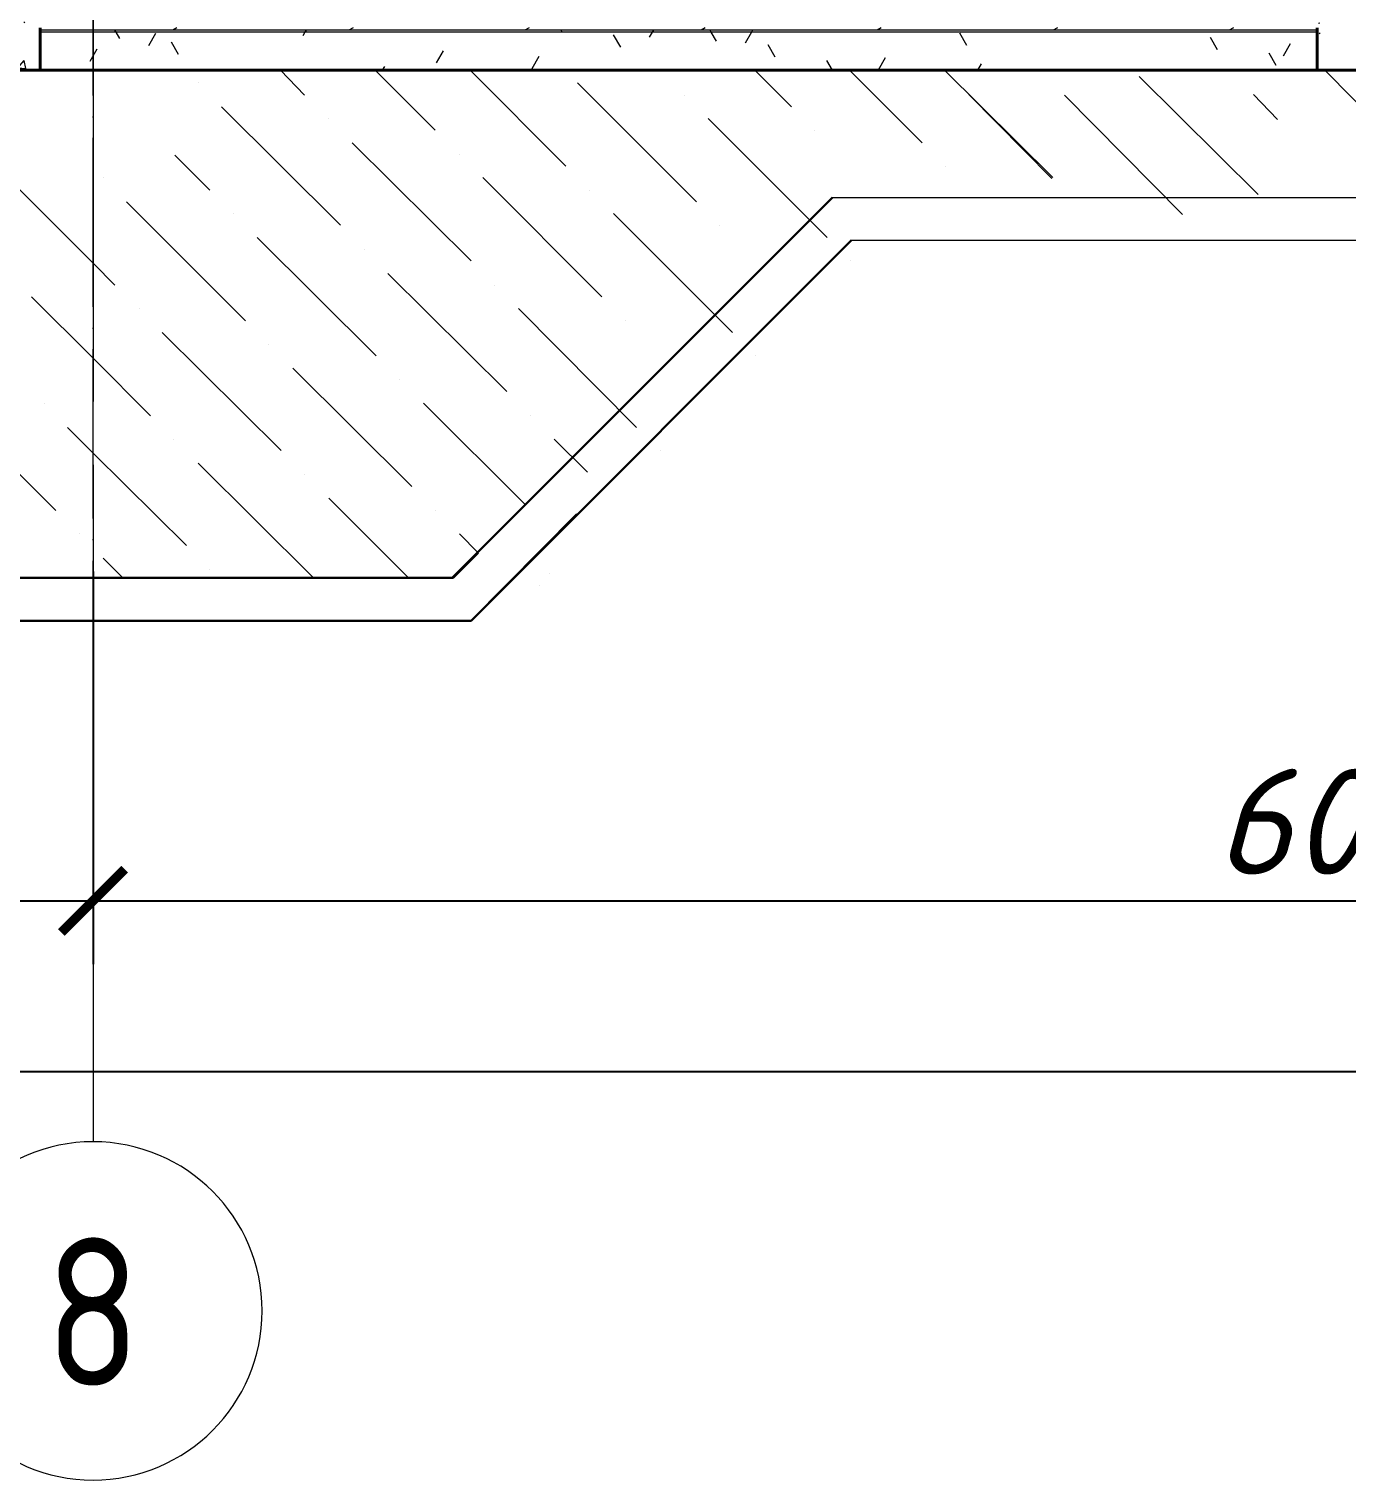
# Model space of a CAD drawing. Header units: millimetres. Extents: x -2951072 to 8268522, y -652067 to -630209.
# Drawn here: x 2668374 to 2671491, y -647554 to -644123 of the extents above; entities that cross this region are included whole.
import ezdxf

# ---------------------------------------------------------------- set-up
doc = ezdxf.new("R2010")
doc.units = ezdxf.units.MM
doc.header["$LTSCALE"] = 20
doc.linetypes.add('_ШПТ__20_т__2_5__Линия сетки', pattern=[25, 20, -2.5, 0, -2.5])
doc.linetypes.add('CENTER', pattern=[50.8, 31.75, -6.35, 6.35, -6.35])
doc.layers.get('0').update_dxf_attribs({"lineweight": 0})
doc.layers.get('Defpoints').update_dxf_attribs({"color": 4})
for name, color, linetype in [('PDF _0', 7, 'Continuous'), ('PDF __PP__F_Plate', 7, 'Continuous'), ('PDF __PP_Axis', 7, 'Continuous')]:
    doc.layers.add(name, color=color, linetype=linetype)
for name, color, linetype, lineweight in [('Общие ребра', 7, 'Continuous', 18), ('ОСИ', 251, 'CENTER', 18), ('Перекрытия', 7, 'Continuous', 18), ('Стены штриховка', 7, 'Continuous', 30)]:
    doc.layers.add(name, color=color, linetype=linetype, lineweight=lineweight)
doc.layers.add('Фундамент несущей конструкции', color=7, linetype='Continuous', lineweight=18, true_color=0x400080)
doc.styles.add('GOST Common', font='', dxfattribs={"width": 0.9, "height": 350})
doc.styles.add('SPDS', font='isocpeui.ttf')
doc.styles.get('GOST Common').set_extended_font_data('GOST Common')
doc.dimstyles.new('м 100', dxfattribs={"dimscale": 100, "dimtxt": 2, "dimasz": 1.5, "dimexe": 1.5, "dimexo": 0.625, "dimtad": 1, "dimdec": 0, "dimrnd": 5, "dimtxsty": 'SPDS', "dimblk": 'ARCHTICK', "dimcen": 2.5, "dimdle": 1.5, "dimclrd": 256, "dimclre": 256, "dimclrt": 256, "dimadec": 0, "dimazin": 0, "dimtfac": 1, "dimtdec": 0, "dimtmove": 1, "dimatfit": 3, "dimldrblk": 'OPEN30', "dimfxl": 1, "dimarcsym": 0})
pattern_1 = [(50, (2661175.67, -643812.97), (218.6212, -19.1268), [22.86, -251.46]), (355, (2661175.67, -643812.97), (-42.292, 229.2684), [18.288, -201.168]), (100.451, (2661193.9, -643814.56), (176.331, 210.1396), [19.428, -213.708]), (46.184, (2661175.67, -643752), (325.295, -50.4516), [34.29, -377.19]), (96.636, (2661202.78, -643756.2), (284.883, 296.913), [29.142, -320.562]), (351.184, (2661175.67, -643752), (284.886, 296.911), [27.432, -301.752]), (21, (2661206.15, -643767.25), (181.9375, -122.7183), [22.86, -251.46]), (326, (2661206.15, -643767.25), (74.162, 221.026), [18.288, -201.168]), (71.451, (2661221.31, -643777.48), (256.1003, 98.3053), [19.428, -213.708]), (37.5, (2661175.67, -643812.97), (3.7064, 101.4659), [3.353, -195.377, 3.353, -200.863, -201.93]), (37.5, (2661175.67, -643812.97), (3.7064, 101.4659), [-402.946, 3.353, -198.577]), (7.5, (2661175.67, -643812.97), (80.1836, 120.2165), [3.353, -113.081, 3.353, -190.805, -76.962]), (7.5, (2661175.67, -643812.97), (80.1836, 120.2165), [-310.591, 3.353, -73.609]), (327.5, (2661107.7, -643812.97), (162.70865, -6.875), [3.353, -72.847, 3.353, -234.391, -315.468]), (327.5, (2661107.7, -643812.97), (162.70865, -6.875), [-313.944, 3.353, -312.115]), (317.5, (2661077.22, -643812.97), (177.7547, 30.5118), [3.353, -95.707, 3.353, -154.534, -224.028]), (317.5, (2661077.22, -643812.97), (177.7547, 30.5118), [-256.946, 3.353, -220.675])]
pattern_2 = [(45, (2661175.67, -643812.97), (-141.4214, 141.4214), [])]
pattern_3 = [(0, (2661175.67, -643812.97), (406.4, 101.6), [33.528, -271.272, 33.528, -271.272, -1625.6]), (0, (2661175.67, -643812.97), (406.4, 101.6), [-609.6, 33.528, -576.072, 33.528, -271.272, -711.2]), (0, (2661175.67, -643812.97), (406.4, 101.6), [-1524, 33.528, -169.672, 33.528, -474.472]), (120, (2661328.07, -643762.17), (-291.1882, 301.1527), [33.528, -271.272, 33.528, -271.272, -1625.6]), (120, (2661328.07, -643762.17), (-291.1882, 301.1527), [-609.6, 33.528, -576.072, 33.528, -271.272, -711.2]), (120, (2661328.07, -643762.17), (-291.1882, 301.1527), [-1524, 33.528, -169.672, 33.528, -474.472]), (240, (2661378.87, -643558.97), (-115.2118, -402.7527), [33.528, -271.272, 33.528, -271.272, -1625.6]), (240, (2661378.87, -643558.97), (-115.2118, -402.7527), [-609.6, 33.528, -576.072, 33.528, -271.272, -711.2]), (240, (2661378.87, -643558.97), (-115.2118, -402.7527), [-1524, 33.528, -169.672, 33.528, -474.472])]

# ---------------------------------------------------------------- blocks, each defined once
blk = doc.blocks.new('Ось сетки - Круг_Ø8 мм-6577-_О__Р__1-1_')
at = {"layer": 'ОСИ', "linetype": 'Continuous', "lineweight": 20}
for start, end in [(360, 180), (180, 360)]:
    blk.add_arc((0, -2560.2), 400, start, end, dxfattribs=at)
blk = doc.blocks.new('_ARCHTICK')
at = {"color": 0, "linetype": 'ByBlock', "const_width": 0.15}
blk.add_lwpolyline([(-0.5, -0.5), (0.5, 0.5)], dxfattribs=at)
blk = doc.blocks.new('*D230')
at = {"lineweight": -2, "transparency": 16777216}
for p, q in [((2662525.5, -645405.7), (2662525.5, -646334.7)), ((2668525.5, -645405.7), (2668525.5, -646334.7)), ((2662375.5, -646184.7), (2668675.5, -646184.7))]:
    blk.add_line(p, q, dxfattribs=at)
at = {"layer": 'Defpoints', "color": 0, "transparency": 16777216}
for p in [(2662525.5, -645343.2), (2668525.5, -645343.2), (2668525.5, -646184.7)]:
    blk.add_point(p, dxfattribs=at)
at = {"lineweight": -2, "transparency": 16777216, "xscale": 150, "yscale": 150, "zscale": 150, "rotation": 180}
blk.add_blockref('_ARCHTICK', (2662525.5, -646184.7), dxfattribs=at)
at = {"lineweight": -2, "transparency": 16777216, "xscale": 150, "yscale": 150, "zscale": 150}
blk.add_blockref('_ARCHTICK', (2668525.5, -646184.7), dxfattribs=at)
at = {"transparency": 16777216, "insert": (2665525.5, -645997.2), "char_height": 250, "width": 756.843, "attachment_point": 5, "style": 'SPDS'}
blk.add_mtext('6000', dxfattribs=at)
blk = doc.blocks.new('_OPEN30')
at = {"color": 0, "linetype": 'ByBlock'}
for p, q in [((-1, 0.268), (0, 0)), ((0, 0), (-1, -0.268)), ((0, 0), (-1, 0))]:
    blk.add_line(p, q, dxfattribs=at)
blk = doc.blocks.new('*D231')
at = {"lineweight": -2, "transparency": 16777216}
for p, q in [((2668525.5, -645405.7), (2668525.5, -646334.7)), ((2674525.5, -645405.7), (2674525.5, -646334.7)), ((2668375.5, -646184.7), (2674675.5, -646184.7))]:
    blk.add_line(p, q, dxfattribs=at)
at = {"layer": 'Defpoints', "color": 0, "transparency": 16777216}
for p in [(2668525.5, -645343.2), (2674525.5, -645343.2), (2674525.5, -646184.7)]:
    blk.add_point(p, dxfattribs=at)
at = {"lineweight": -2, "transparency": 16777216, "xscale": 150, "yscale": 150, "zscale": 150, "rotation": 180}
blk.add_blockref('_ARCHTICK', (2668525.5, -646184.7), dxfattribs=at)
at = {"lineweight": -2, "transparency": 16777216, "xscale": 150, "yscale": 150, "zscale": 150}
blk.add_blockref('_ARCHTICK', (2674525.5, -646184.7), dxfattribs=at)
at = {"transparency": 16777216, "insert": (2671525.5, -645997.2), "char_height": 250, "width": 756.843, "attachment_point": 5, "style": 'SPDS'}
blk.add_mtext('6000', dxfattribs=at)
blk = doc.blocks.new('*D233')
at = {"lineweight": -2, "transparency": 16777216}
for p, q in [((2635525.5, -646551), (2635525.5, -646738.5)), ((2680525.5, -646551), (2680525.5, -646738.5)), ((2635375.5, -646588.5), (2680675.5, -646588.5))]:
    blk.add_line(p, q, dxfattribs=at)
at = {"layer": 'Defpoints', "color": 0, "transparency": 16777216}
for p in [(2635525.5, -646488.5), (2680525.5, -646488.5), (2680525.5, -646588.5)]:
    blk.add_point(p, dxfattribs=at)
at = {"lineweight": -2, "transparency": 16777216, "xscale": 150, "yscale": 150, "zscale": 150, "rotation": 180}
blk.add_blockref('_ARCHTICK', (2635525.5, -646588.5), dxfattribs=at)
at = {"lineweight": -2, "transparency": 16777216, "xscale": 150, "yscale": 150, "zscale": 150}
blk.add_blockref('_ARCHTICK', (2680525.5, -646588.5), dxfattribs=at)
at = {"transparency": 16777216, "insert": (2658025.5, -646401), "char_height": 250, "width": 971.623, "attachment_point": 5, "style": 'SPDS'}
blk.add_mtext('45000', dxfattribs=at)
blk = doc.blocks.new('фундам')
for p, q in [((167112.8, 58250), (169619.2, 58250)), ((167157.3, 58148.4), (169574.8, 58148.4))]:
    blk.add_line(p, q)
at = {"layer": 'PDF _0', "lineweight": 30}
for p, q in [((166213.1, 57350.3), (167112.8, 58250)), ((166257.6, 57248.7), (167157.3, 58148.4)), ((166274.5, 57409.6), (166215.2, 57350.3)), ((166215.2, 57350.3), (164515.3, 57350.3))]:
    blk.add_line(p, q, dxfattribs=at)
blk.add_lwpolyline([(166507.4, 57500.6), (166257.6, 57248.7), (164473, 57248.7), (163573.3, 58150.5), (161155.8, 58150.5), (160256.1, 57248.7), (158473.6, 57248.7), (157571.8, 58150.5), (155154.3, 58150.5), (154254.6, 57248.7), (147086.7, 57248.7)], dxfattribs=at)
at = {"layer": 'PDF __PP__F_Plate', "lineweight": 40}
for p, q in [((131980.3, 58550.6), (168255.9, 58550.6)), ((168255.9, 58550.6), (177746.1, 58550.6))]:
    blk.add_line(p, q, dxfattribs=at)
at = {"layer": 'PDF __PP__F_Plate', "lineweight": 15}
for points in [[(165863.8, 58491.3), (165806.7, 58550.6)], [(166172.9, 58408.8), (166031.1, 58550.6)], [(166482, 58324.1), (166255.4, 58550.6)], [(166706.4, 58548.5), (166704.2, 58550.6)], [(167015.4, 58463.8), (166928.6, 58550.6)], [(167324.5, 58379.1), (167153, 58550.6)], [(167633.6, 58296.6), (167377.4, 58550.6)], [(167603.9, 58548.5), (167603.9, 58548.5)], [(168474, 58351.6), (168277.1, 58550.6)], [(165611.9, 58521), (165611.9, 58521)], [(166791, 58239.4), (166509.5, 58521)], [(168119.4, 58256.4), (167837.9, 58535.8)], [(166761.4, 58491.3), (166761.4, 58491.3)], [(167631.5, 58294.4), (167434.6, 58493.4)], [(167940.5, 58209.8), (167661.1, 58491.3)], [(168164.9, 58434.2), (168107.8, 58493.4)], [(165948.5, 58184.4), (165666.9, 58463.8)], [(165921, 58436.3), (165921, 58436.3)], [(167100.1, 58154.7), (166818.6, 58436.3)], [(167070.5, 58408.8), (167070.5, 58408.8)], [(166257.6, 58099.7), (165976, 58379.1)], [(165639.4, 58266.9), (165556.9, 58349.5)], [(166230, 58351.6), (166230, 58351.6)], [(165415, 58042.5), (165364.2, 58093.3), (165133.5, 58324.1)], [(167379.5, 58324.1), (167379.5, 58324.1)], [(165387.5, 58296.6), (165387.5, 58296.6)], [(166566.6, 58015), (166285.1, 58296.6)], [(165724.1, 57957.9), (165442.6, 58239.4)], [(166537, 58266.9), (166537, 58266.9)], [(165696.6, 58211.9), (165696.6, 58211.9)], [(166875.7, 57930.3), (166594.2, 58211.9)], [(166846.1, 58184.4), (166846.1, 58184.4)], [(166033.2, 57875.3), (165751.6, 58154.7)], [(166005.7, 58127.2), (166005.7, 58127.2)], [(167155.1, 58099.7), (167155.1, 58099.7)], [(166342.2, 57790.6), (166060.7, 58070)], [(166312.6, 58042.5), (166312.6, 58042.5)], [(165499.7, 57733.5), (165364.2, 57868.9), (165218.2, 58015)], [(165472.2, 57987.5), (165472.2, 57987.5)], [(166649.2, 57705.9), (166369.8, 57987.5)], [(165808.8, 57650.9), (165527.2, 57930.3)], [(166621.7, 57957.9), (166621.7, 57957.9)], [(165779.1, 57902.8), (165779.1, 57902.8)], [(166930.7, 57875.3), (166930.7, 57875.3)], [(166117.8, 57566.2), (165836.3, 57845.7)], [(165275.3, 57509.1), (164993.8, 57790.6)], [(166088.2, 57818.1), (166088.2, 57818.1)], [(165247.8, 57763.1), (165247.8, 57763.1)], [(166386.7, 57521.8), (166145.4, 57763.1)], [(166397.3, 57733.5), (166397.3, 57733.5)], [(165584.4, 57426.5), (165364.2, 57644.5), (165302.8, 57705.9)], [(165554.7, 57678.4), (165554.7, 57678.4)], [(166532.8, 57600.1), (166454.4, 57678.4)], [(165885, 57350.3), (165611.9, 57621.3)], [(166706.4, 57650.9), (166706.4, 57650.9)], [(165863.8, 57593.7), (165863.8, 57593.7)], [(166109.4, 57350.3), (165921, 57538.7)], [(166172.9, 57509.1), (166172.9, 57509.1)], [(165330.4, 57454), (165330.4, 57454)], [(166274.5, 57409.6), (166230, 57454)], [(165434.1, 57350.3), (165387.5, 57396.9)], [(165639.4, 57369.3), (165639.4, 57369.3)], [(166443.9, 57360.9), (166443.9, 57360.9)], [(166418.5, 57331.2), (166418.5, 57331.2)]]:
    blk.add_lwpolyline(points, dxfattribs=at)
at = {"layer": 'PDF __PP_Axis', "lineweight": 9}
for points in [[(165364.2, 57767.3), (165364.2, 59058.7)], [(165364.2, 56718), (165364.2, 57617)]]:
    blk.add_lwpolyline(points, dxfattribs=at)

msp = doc.modelspace()

# ---------------------------------------------------------------- hatches: boundary and pattern name
at = {"layer": 'Перекрытия', "lineweight": 9}
h = msp.add_hatch(dxfattribs=at)
h.set_pattern_fill('FP_6', color=256, style=0, pattern_type=2)
h.set_pattern_definition([(216.87, (2661342.27, -643396.47), (1249.4985, 833.0022), [208.25, -1874.25]), (206.565, (2661592.17, -643521.42), (-416.4998, -416.5), [465.661, -465.661]), (198.435, (2661592.17, -643729.67), (-832.9995, -416.5009), [263.418, -1053.671])])
h.paths.add_polyline_path([(2668400.5, -644125.2), (2671420.5, -644125.2), (2671420.5, -644120.2), (2668400.5, -644120.2)], flags=0)
h = msp.add_hatch(dxfattribs=at)
h.set_pattern_fill('FP_5', color=256, style=0, pattern_type=2)
h.set_pattern_definition(pattern_3)
h.paths.add_polyline_path([(2668400.5, -644130.2), (2671420.5, -644130.2), (2671420.5, -644125.2), (2668400.5, -644125.2)], flags=0)
h = msp.add_hatch(dxfattribs=at)
h.set_pattern_fill('FP_5', color=256, style=0, pattern_type=2)
h.set_pattern_definition(pattern_3)
h.paths.add_polyline_path([(2668400.5, -644220.2), (2671420.5, -644220.2), (2671420.5, -644130.2), (2668400.5, -644130.2)], flags=0)
at = {"layer": 'Стены штриховка', "lineweight": 9}
h = msp.add_hatch(dxfattribs=at)
h.set_pattern_fill('FP_2', color=256, style=0, pattern_type=2)
h.set_pattern_definition(pattern_1)
h.paths.add_polyline_path([(2668250.5, -644220.2), (2668400.5, -644220.2), (2668400.5, -640430.2), (2668250.5, -640430.2), (2668250.5, -642433.8)], flags=0)
h = msp.add_hatch(dxfattribs=at)
h.set_pattern_fill('FP_3', color=256, style=0, pattern_type=2)
h.set_pattern_definition(pattern_2)
h.paths.add_polyline_path([(2668250.5, -644220.2), (2668400.5, -644220.2), (2668400.5, -640430.2), (2668250.5, -640430.2), (2668250.5, -642433.8)], flags=0)
h = msp.add_hatch(dxfattribs=at)
h.set_pattern_fill('FP_2', color=256, style=0, pattern_type=2)
h.set_pattern_definition(pattern_1)
h.paths.add_polyline_path([(2671570.5, -644220.2), (2671570.5, -640430.2), (2671420.5, -640430.2), (2671420.5, -644220.2), (2671506, -644220.2)], flags=0)
h = msp.add_hatch(dxfattribs=at)
h.set_pattern_fill('FP_3', color=256, style=0, pattern_type=2)
h.set_pattern_definition(pattern_2)
h.paths.add_polyline_path([(2671570.5, -644220.2), (2671570.5, -640430.2), (2671420.5, -640430.2), (2671420.5, -644220.2), (2671506, -644220.2)], flags=0)

# ---------------------------------------------------------------- linework, layer by layer
msp.add_line((2668525.5, -646184.7), (2668525.5, -646754.2))
at = {"layer": 'Общие ребра'}
for p, q in [((2671420.5, -644125.2), (2668400.5, -644125.2)), ((2671420.5, -644130.2), (2668400.5, -644130.2))]:
    msp.add_line(p, q, dxfattribs=at)
at = {"layer": 'ОСИ', "linetype": '_ШПТ__20_т__2_5__Линия сетки'}
msp.add_line((2668525.5, -646280.4), (2668525.5, -634693), dxfattribs=at)
at = {"layer": 'Перекрытия', "lineweight": 40}
for p, q in [((2668400.5, -644120.2), (2668400.5, -644220.2)), ((2671420.5, -644220.2), (2671420.5, -644120.2)), ((2668400.5, -644220.2), (2671420.5, -644220.2))]:
    msp.add_line(p, q, dxfattribs=at)
at = {"layer": 'Фундамент несущей конструкции', "color": 7, "lineweight": 30}
msp.add_line((2677810.5, -644220.2), (2634945.5, -644220.2), dxfattribs=at)

# ---------------------------------------------------------------- block references
msp.add_blockref('фундам', (2503162.1, -702770.8))
at = {"layer": 'ОСИ', "lineweight": 20}
msp.add_blockref('Ось сетки - Круг_Ø8 мм-6577-_О__Р__1-1_', (2668525.5, -644594.2), dxfattribs=at)

# ---------------------------------------------------------------- texts
at = {"layer": 'ОСИ', "insert": (2668411.7, -646981.8), "char_height": 350, "width": 274.177, "attachment_point": 1, "style": 'GOST Common'}
msp.add_mtext('\\fGOST Common|b0|i0|c204|p34|;\\W.9;8', dxfattribs=at)

# ---------------------------------------------------------------- dimensions: what is measured, and where the dimension line sits
for base, p1, p2, picture, middle in [((2668525.5, -646184.7), (2662525.5, -645343.2), (2668525.5, -645343.2), '*D230', (2665525.5, -645997.2)), ((2674525.5, -646184.7), (2668525.5, -645343.2), (2674525.5, -645343.2), '*D231', (2671525.5, -645997.2)), ((2680525.5, -646588.5), (2635525.5, -646488.5), (2680525.5, -646488.5), '*D233', (2658025.5, -646401))]:
    dim = msp.add_linear_dim(base=base, p1=p1, p2=p2, dimstyle='м 100', override={"dimtxt": 2.5})
    dim.commit()
    dim.dimension.update_dxf_attribs({"geometry": picture, "text_midpoint": middle})

doc.saveas('drawing.dxf')
